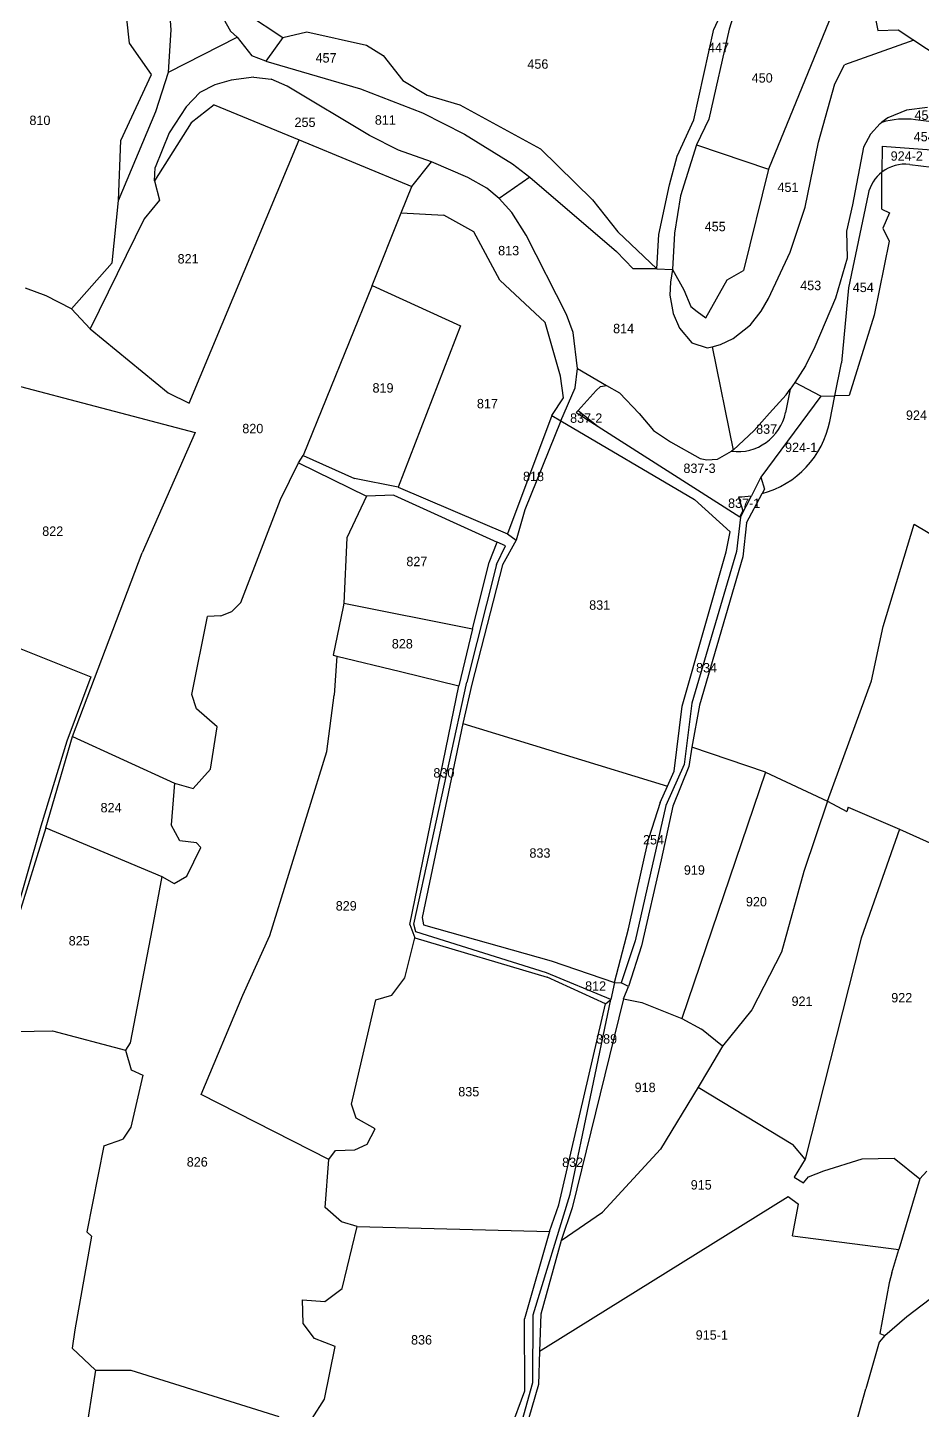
# Model space of a CAD drawing. Header units: metres. Extents: x 215864 to 218449, y 2702083 to 2704249.
# Drawn here: x 216559.2 to 216796.7, y 2703600.1 to 2703967.3 of the extents above; entities that cross this region are included whole.
import ezdxf
from ezdxf.enums import TextEntityAlignment as Align

# ---------------------------------------------------------------- set-up
doc = ezdxf.new("R2010")
doc.units = ezdxf.units.M

msp = doc.modelspace()

# ---------------------------------------------------------------- linework, layer by layer
at = {"layer": 'LIN'}
for p, q in [((216586.22, 2703963.21), (216584.79, 2703976.24)), ((216597.27, 2703966.74), (216596.54, 2703976.6)), ((216748.67, 2703977.17), (216745.41, 2703966.93)), ((216609.45, 2703972.63), (216613.06, 2703966.35)), ((216774.36, 2703975.04), (216755.86, 2703929.69)), ((216783.55, 2703973.64), (216784.97, 2703966.52)), ((216617.3, 2703971.07), (216626.94, 2703964.69)), ((216742.82, 2703969.98), (216741.41, 2703966.92)), ((216596.6, 2703955.46), (216597.27, 2703966.74)), ((216613.06, 2703966.35), (216614.82, 2703964.75)), ((216626.94, 2703964.69), (216633.32, 2703966.23)), ((216633.32, 2703966.23), (216649.12, 2703962.67)), ((216736.1, 2703942.82), (216741.41, 2703966.92)), ((216745.41, 2703966.93), (216740.02, 2703943)), ((216784.97, 2703966.52), (216790.34, 2703966.72)), ((216790.34, 2703966.72), (216794.47, 2703964)), ((216592.09, 2703954.9), (216586.22, 2703963.21)), ((216596.6, 2703955.46), (216614.82, 2703964.75)), ((216614.82, 2703964.75), (216618.65, 2703959.81)), ((216626.94, 2703964.69), (216622.38, 2703958.42)), ((216649.12, 2703962.67), (216653.56, 2703959.9)), ((216794.47, 2703964), (216776.07, 2703957.46)), ((216794.47, 2703964), (216806.04, 2703956.4)), ((216622.38, 2703958.42), (216618.65, 2703959.81)), ((216622.38, 2703958.42), (216647.51, 2703951.02)), ((216653.56, 2703959.9), (216658.75, 2703953.28)), ((216583.89, 2703937.31), (216592.09, 2703954.9)), ((216593.23, 2703945.05), (216596.6, 2703955.46)), ((216619.2, 2703954.2), (216613.16, 2703953.39)), ((216619.2, 2703954.2), (216623.83, 2703953.64)), ((216773.48, 2703952.35), (216776.07, 2703957.46)), ((216608.9, 2703952.12), (216604.9, 2703950.1)), ((216613.16, 2703953.39), (216608.9, 2703952.12)), ((216628.1, 2703951.77), (216623.83, 2703953.64)), ((216649.91, 2703938.65), (216628.1, 2703951.77)), ((216647.51, 2703951.02), (216663.97, 2703944.68)), ((216658.75, 2703953.28), (216665.29, 2703949.35)), ((216769.14, 2703936.87), (216773.48, 2703952.35)), ((216604.9, 2703950.1), (216601.22, 2703946.24)), ((216608.73, 2703946.8), (216602.55, 2703942.04)), ((216608.73, 2703946.8), (216631.28, 2703937.48)), ((216665.29, 2703949.35), (216673.91, 2703946.77)), ((216673.91, 2703946.77), (216695.34, 2703935.09)), ((216583.29, 2703921.42), (216593.23, 2703945.05)), ((216601.22, 2703946.24), (216596.7, 2703939.4)), ((216663.97, 2703944.68), (216675.13, 2703938.99)), ((216740.02, 2703943), (216736.75, 2703936.17)), ((216787.56, 2703943.33), (216785.99, 2703942.17)), ((216792.57, 2703945.41), (216787.56, 2703943.33)), ((216798.12, 2703946.12), (216792.57, 2703945.41)), ((216602.55, 2703942.04), (216592.85, 2703926.61)), ((216596.7, 2703939.4), (216592.99, 2703930.21)), ((216731.67, 2703933.18), (216736.1, 2703942.82)), ((216785.57, 2703941.86), (216782.96, 2703939.02)), ((216785.57, 2703941.86), (216785.99, 2703942.17)), ((216812.74, 2703940.62), (216794.89, 2703942.87)), ((216583.29, 2703921.42), (216583.89, 2703937.31)), ((216602.07, 2703867.55), (216631.28, 2703937.48)), ((216631.28, 2703937.48), (216661.19, 2703925.11)), ((216657.61, 2703934.79), (216649.91, 2703938.65)), ((216675.13, 2703938.99), (216687.92, 2703931.15)), ((216736.75, 2703936.17), (216732.49, 2703922.62)), ((216736.75, 2703936.17), (216755.86, 2703929.69)), ((216765.66, 2703919.64), (216769.14, 2703936.87)), ((216782.96, 2703939.02), (216781.13, 2703935.58)), ((216786.08, 2703935.87), (216786.03, 2703928.96)), ((216786.08, 2703935.87), (216799.16, 2703934.89)), ((216666.42, 2703931.69), (216657.61, 2703934.79)), ((216695.34, 2703935.09), (216709.15, 2703921.59)), ((216729.58, 2703925.54), (216731.67, 2703933.18)), ((216781.13, 2703935.58), (216778.2, 2703920.25)), ((216592.85, 2703926.61), (216592.99, 2703930.21)), ((216661.19, 2703925.11), (216666.42, 2703931.69)), ((216676.08, 2703927.48), (216666.42, 2703931.69)), ((216687.92, 2703931.15), (216692.54, 2703927.63)), ((216755.86, 2703929.69), (216749.3, 2703902.85)), ((216785.95, 2703919.1), (216786.03, 2703928.96)), ((216793.39, 2703930.97), (216799.3, 2703930.22)), ((216592.85, 2703926.61), (216594.13, 2703921.5)), ((216658.31, 2703918.12), (216661.19, 2703925.11)), ((216681.11, 2703924.7), (216676.08, 2703927.48)), ((216684.37, 2703921.94), (216681.11, 2703924.7)), ((216692.54, 2703927.63), (216684.37, 2703921.94)), ((216692.54, 2703927.63), (216715.52, 2703907.9)), ((216726.73, 2703912.39), (216729.58, 2703925.54)), ((216581.61, 2703904.82), (216583.29, 2703921.42)), ((216594.13, 2703921.5), (216590.07, 2703916.5)), ((216687.7, 2703918.25), (216684.37, 2703921.94)), ((216709.15, 2703921.59), (216715.89, 2703913.13)), ((216732.49, 2703922.62), (216730.89, 2703912.69)), ((216782.35, 2703923.1), (216777.15, 2703898.26)), ((216650.68, 2703898.88), (216658.31, 2703918.12)), ((216658.31, 2703918.12), (216669.66, 2703917.47)), ((216677.68, 2703913.05), (216669.66, 2703917.47)), ((216691.52, 2703912.16), (216687.7, 2703918.25)), ((216761.65, 2703907.65), (216765.66, 2703919.64)), ((216778.2, 2703920.25), (216776.57, 2703913.26)), ((216785.95, 2703919.1), (216788.01, 2703918.14)), ((216788.01, 2703918.14), (216786.22, 2703914.05)), ((216590.07, 2703916.5), (216575.77, 2703887.37)), ((216786.22, 2703914.05), (216787.98, 2703910.61)), ((216684.59, 2703900.29), (216677.68, 2703913.05)), ((216702.23, 2703891.15), (216691.52, 2703912.16)), ((216715.89, 2703913.13), (216726.24, 2703903.24)), ((216726.24, 2703903.24), (216726.73, 2703912.39)), ((216730.89, 2703912.69), (216730.44, 2703903.05)), ((216776.57, 2703913.26), (216776.75, 2703906.06)), ((216787.98, 2703910.61), (216783.93, 2703891)), ((216715.52, 2703907.9), (216719.98, 2703903.29)), ((216755.93, 2703895.35), (216761.65, 2703907.65)), ((216570.82, 2703892.62), (216581.61, 2703904.82)), ((216726.24, 2703903.24), (216719.98, 2703903.29)), ((216726.24, 2703903.24), (216730.44, 2703903.05)), ((216730.44, 2703903.05), (216729.85, 2703899.75)), ((216730.44, 2703903.05), (216733.45, 2703897.7)), ((216744.88, 2703900.37), (216749.3, 2703902.85)), ((216776.75, 2703906.06), (216773.66, 2703895.45)), ((216696.57, 2703889.05), (216684.59, 2703900.29)), ((216729.85, 2703899.75), (216729.7, 2703896.3)), ((216739.26, 2703890.26), (216744.88, 2703900.37)), ((216564.11, 2703896.08), (216558.55, 2703898.17)), ((216570.82, 2703892.62), (216564.11, 2703896.08)), ((216650.68, 2703898.88), (216632.28, 2703853.65)), ((216650.68, 2703898.88), (216674.13, 2703888.15)), ((216729.7, 2703896.3), (216730.57, 2703891.41)), ((216733.45, 2703897.7), (216735.27, 2703893.26)), ((216753.98, 2703892.06), (216755.93, 2703895.35)), ((216773.66, 2703895.45), (216768.19, 2703882.54)), ((216777.15, 2703898.26), (216775.29, 2703878.29)), ((216575.77, 2703887.37), (216570.82, 2703892.62)), ((216735.27, 2703893.26), (216736.98, 2703891.9)), ((216736.98, 2703891.9), (216739.26, 2703890.26)), ((216751.15, 2703888.4), (216753.98, 2703892.06)), ((216674.13, 2703888.15), (216657.55, 2703845.24)), ((216700.68, 2703874.8), (216696.57, 2703889.05)), ((216704.04, 2703886.33), (216702.23, 2703891.15)), ((216730.57, 2703891.41), (216732.24, 2703887.54)), ((216746.52, 2703884.76), (216751.15, 2703888.4)), ((216783.93, 2703891), (216777.32, 2703869.63)), ((216575.77, 2703887.37), (216596.5, 2703870.31)), ((216705.14, 2703876.81), (216704.04, 2703886.33)), ((216732.24, 2703887.54), (216735.54, 2703883.58)), ((216743.11, 2703883.14), (216746.52, 2703884.76)), ((216735.54, 2703883.58), (216739.6, 2703882.28)), ((216739.6, 2703882.28), (216740.97, 2703882.52)), ((216740.97, 2703882.52), (216743.11, 2703883.14)), ((216740.97, 2703882.52), (216746.55, 2703855.1)), ((216768.19, 2703882.54), (216765.7, 2703877.46)), ((216765.7, 2703877.46), (216762.86, 2703873.07)), ((216773.53, 2703869.54), (216775.29, 2703878.29)), ((216701.43, 2703868.99), (216700.68, 2703874.8)), ((216704.58, 2703871.64), (216705.14, 2703876.81)), ((216705.14, 2703876.81), (216712.9, 2703872.26)), ((216553.94, 2703872.9), (216603.67, 2703859.82)), ((216596.5, 2703870.31), (216602.07, 2703867.55)), ((216700.76, 2703862.86), (216704.58, 2703871.64)), ((216710.14, 2703870.92), (216705.33, 2703865.67)), ((216710.14, 2703870.92), (216711.26, 2703871.98)), ((216711.26, 2703871.98), (216712.9, 2703872.26)), ((216712.9, 2703872.26), (216716.29, 2703870.32)), ((216716.29, 2703870.32), (216721.53, 2703864.82)), ((216760.63, 2703869.83), (216756.15, 2703864.9)), ((216761.67, 2703871.33), (216760.41, 2703865.13)), ((216760.63, 2703869.83), (216761.67, 2703871.33)), ((216762.86, 2703873.07), (216761.67, 2703871.33)), ((216769.83, 2703869.46), (216762.86, 2703873.07)), ((216769.83, 2703869.46), (216773.53, 2703869.54)), ((216772.17, 2703862.74), (216773.53, 2703869.54)), ((216777.32, 2703869.63), (216773.53, 2703869.54)), ((216698.39, 2703864.31), (216701.43, 2703868.99)), ((216769.83, 2703869.46), (216753.88, 2703847.96)), ((216698.39, 2703864.31), (216686.56, 2703832.9)), ((216700.76, 2703862.86), (216691.16, 2703839.26)), ((216698.39, 2703864.31), (216700.76, 2703862.86)), ((216700.76, 2703862.86), (216736.22, 2703842.05)), ((216704.79, 2703865.09), (216705.33, 2703865.67)), ((216704.79, 2703865.09), (216710.64, 2703861.36)), ((216705.33, 2703865.67), (216710.64, 2703861.36)), ((216721.53, 2703864.82), (216725.4, 2703860.29)), ((216756.15, 2703864.9), (216752.07, 2703860.36)), ((216603.67, 2703859.82), (216589.59, 2703827.85)), ((216710.64, 2703861.36), (216748.31, 2703837.39)), ((216725.4, 2703860.29), (216729.85, 2703857.28)), ((216752.07, 2703860.36), (216746.55, 2703855.1)), ((216729.85, 2703857.28), (216737.78, 2703852.88)), ((216746.55, 2703855.1), (216746.04, 2703854.81)), ((216626.33, 2703841.97), (216631.05, 2703851.75)), ((216631.05, 2703851.75), (216632.28, 2703853.65)), ((216631.05, 2703851.75), (216649.1, 2703842.85)), ((216632.28, 2703853.65), (216646, 2703847.58)), ((216737.78, 2703852.88), (216739.52, 2703852.52)), ((216739.52, 2703852.52), (216742.37, 2703852.73)), ((216742.37, 2703852.73), (216746.04, 2703854.81)), ((216657.55, 2703845.24), (216646, 2703847.58)), ((216753.88, 2703847.96), (216751.35, 2703842.98)), ((216753.88, 2703847.96), (216754.87, 2703844.79)), ((216657.55, 2703845.24), (216686.56, 2703832.9)), ((216754.87, 2703844.79), (216754.23, 2703843.59)), ((216615.78, 2703814.62), (216626.33, 2703841.97)), ((216649.1, 2703842.85), (216643.91, 2703831.84)), ((216656.38, 2703843.2), (216649.1, 2703842.85)), ((216656.38, 2703843.2), (216683.83, 2703830.72)), ((216745.71, 2703833.42), (216736.22, 2703842.05)), ((216747.94, 2703842.71), (216749.12, 2703838.98)), ((216748.45, 2703837.3), (216751.35, 2703842.98)), ((216750.09, 2703835.78), (216754.23, 2703843.59)), ((216691.16, 2703839.26), (216688.88, 2703831.18)), ((216748.45, 2703837.3), (216747.42, 2703828.18)), ((216748.31, 2703837.39), (216749.12, 2703838.98)), ((216748.45, 2703837.3), (216748.31, 2703837.39)), ((216686.56, 2703832.9), (216688.88, 2703831.18)), ((216744.61, 2703828.11), (216745.71, 2703833.42)), ((216750.09, 2703835.78), (216749.12, 2703826.8)), ((216786.35, 2703808.31), (216794.57, 2703835.48)), ((216794.57, 2703835.48), (216814.29, 2703823.68)), ((216643.91, 2703831.84), (216643.13, 2703814.52)), ((216681.74, 2703825.28), (216683.83, 2703830.72)), ((216683.63, 2703824.78), (216686.02, 2703829.74)), ((216686.02, 2703829.74), (216683.83, 2703830.72)), ((216688.88, 2703831.18), (216685.28, 2703824.68)), ((216571.03, 2703779.08), (216589.59, 2703827.85)), ((216732.98, 2703787.16), (216744.61, 2703828.11)), ((216747.42, 2703828.18), (216735.51, 2703787.92)), ((216749.12, 2703826.8), (216737.6, 2703787.42)), ((216683.63, 2703824.78), (216675.8, 2703793.52)), ((216685.28, 2703824.68), (216677.1, 2703792.99)), ((216677.29, 2703807.62), (216681.74, 2703825.28)), ((216613.36, 2703812.27), (216615.78, 2703814.62)), ((216643.13, 2703814.52), (216642.99, 2703813.46)), ((216643.13, 2703814.52), (216677.29, 2703807.62)), ((216532.45, 2703812.33), (216575.93, 2703794.93)), ((216602.77, 2703790.24), (216606.96, 2703810.93)), ((216610.45, 2703811.1), (216606.96, 2703810.93)), ((216610.45, 2703811.1), (216613.36, 2703812.27)), ((216642.99, 2703813.46), (216640.3, 2703800.68)), ((216677.29, 2703807.62), (216673.67, 2703792.53)), ((216783.21, 2703793.85), (216786.35, 2703808.31)), ((216640.3, 2703800.68), (216641.28, 2703800.44)), ((216641.28, 2703800.44), (216640.6, 2703790.07)), ((216641.28, 2703800.44), (216658.13, 2703796.33)), ((216658.13, 2703796.33), (216673.67, 2703792.53)), ((216575.93, 2703794.93), (216569.55, 2703777.82)), ((216660.64, 2703729.12), (216673.67, 2703792.53)), ((216661.67, 2703729.22), (216675.8, 2703793.52)), ((216677.1, 2703792.99), (216674.74, 2703782.5)), ((216771.57, 2703761.89), (216783.21, 2703793.85)), ((216604.04, 2703786.45), (216602.77, 2703790.24)), ((216638.61, 2703775.09), (216640.6, 2703790.07)), ((216609.45, 2703781.62), (216604.04, 2703786.45)), ((216730.84, 2703769.89), (216732.98, 2703787.16)), ((216735.51, 2703787.92), (216733.48, 2703771.6)), ((216737.6, 2703787.42), (216735.55, 2703776.22)), ((216607.73, 2703770.39), (216609.45, 2703781.62)), ((216674.74, 2703782.5), (216663.93, 2703730.98)), ((216674.74, 2703782.5), (216729.04, 2703765.86)), ((216569.55, 2703777.82), (216562.7, 2703755.3)), ((216563.96, 2703754.79), (216571.03, 2703779.08)), ((216571.03, 2703779.08), (216598.16, 2703766.66)), ((216623.49, 2703726.2), (216638.61, 2703775.09)), ((216735.55, 2703776.22), (216734.76, 2703771.1)), ((216755.07, 2703769.6), (216735.55, 2703776.22)), ((216607.73, 2703770.39), (216603.1, 2703765.3)), ((216733.48, 2703771.6), (216728.63, 2703760.74)), ((216734.76, 2703771.1), (216730.47, 2703760.56)), ((216729.04, 2703765.86), (216730.84, 2703769.89)), ((216755.07, 2703769.6), (216732.89, 2703704.2)), ((216755.07, 2703769.6), (216771.57, 2703761.89)), ((216598.16, 2703766.66), (216597.29, 2703755.61)), ((216598.16, 2703766.66), (216603.1, 2703765.3)), ((216727.09, 2703761.5), (216729.04, 2703765.86)), ((216728.63, 2703760.74), (216720.46, 2703724.78)), ((216727.09, 2703761.5), (216724.12, 2703752.17)), ((216730.47, 2703760.56), (216727.35, 2703746.31)), ((216771.57, 2703761.89), (216765.29, 2703743.26)), ((216771.57, 2703761.89), (216776.66, 2703759.13)), ((216777.03, 2703760.27), (216776.66, 2703759.13)), ((216777.03, 2703760.27), (216790.69, 2703754.44)), ((216562.7, 2703755.3), (216555.6, 2703730.59)), ((216563.96, 2703754.79), (216556.47, 2703730.58)), ((216563.96, 2703754.79), (216594.83, 2703741.85)), ((216599.57, 2703751.32), (216597.29, 2703755.61)), ((216718.71, 2703728), (216724.12, 2703752.17)), ((216790.69, 2703754.44), (216780.48, 2703725.53)), ((216790.69, 2703754.44), (216816.85, 2703742.66)), ((216604.04, 2703750.83), (216599.57, 2703751.32)), ((216601.44, 2703741.95), (216605.14, 2703749.56)), ((216605.14, 2703749.56), (216604.04, 2703750.83)), ((216727.35, 2703746.31), (216722.21, 2703723.51)), ((216594.83, 2703741.85), (216592.22, 2703728.06)), ((216594.83, 2703741.85), (216598.11, 2703740.04)), ((216598.11, 2703740.04), (216601.44, 2703741.95)), ((216765.29, 2703743.26), (216759.38, 2703721.82)), ((216663.93, 2703730.98), (216664.27, 2703729.1)), ((216592.22, 2703728.06), (216586.42, 2703697.68)), ((216660.64, 2703729.12), (216661.96, 2703725.58)), ((216662.2, 2703727.2), (216661.67, 2703729.22)), ((216696.98, 2703716.31), (216662.2, 2703727.2)), ((216664.27, 2703729.1), (216698.22, 2703719.53)), ((216714.99, 2703713.76), (216718.71, 2703728)), ((216616.26, 2703710.37), (216623.49, 2703726.2)), ((216659.33, 2703714.94), (216661.96, 2703725.58)), ((216661.96, 2703725.58), (216697.11, 2703715.14)), ((216720.46, 2703724.78), (216716.79, 2703713.63)), ((216722.21, 2703723.51), (216718.69, 2703712.72)), ((216780.48, 2703725.53), (216765.62, 2703666.85)), ((216698.22, 2703719.53), (216714.99, 2703713.76)), ((216759.38, 2703721.82), (216751.45, 2703706.47)), ((216714.06, 2703709.21), (216696.98, 2703716.31)), ((216655.86, 2703710.34), (216659.33, 2703714.94)), ((216712.65, 2703708.1), (216697.11, 2703715.14)), ((216714.99, 2703713.76), (216714.06, 2703709.21)), ((216714.99, 2703713.76), (216716.79, 2703713.63)), ((216718.69, 2703712.72), (216716.79, 2703713.63)), ((216717.36, 2703709.37), (216718.69, 2703712.72)), ((216605.24, 2703684.04), (216616.26, 2703710.37)), ((216645.17, 2703681.42), (216651.66, 2703709.16)), ((216651.66, 2703709.16), (216655.86, 2703710.34)), ((216700.19, 2703654.68), (216712.65, 2703708.1)), ((216703.23, 2703657.56), (216714.06, 2703709.21)), ((216717.36, 2703709.37), (216703.74, 2703653.9)), ((216712.65, 2703708.1), (216714.06, 2703709.21)), ((216717.36, 2703709.37), (216722.26, 2703708.42)), ((216722.26, 2703708.42), (216732.89, 2703704.2)), ((216751.45, 2703706.47), (216743.69, 2703696.82)), ((216549.45, 2703700.6), (216565.74, 2703700.87)), ((216565.74, 2703700.87), (216585.13, 2703695.79)), ((216732.89, 2703704.2), (216738.14, 2703701.37)), ((216743.69, 2703696.82), (216738.14, 2703701.37)), ((216586.42, 2703697.68), (216585.13, 2703695.79)), ((216585.13, 2703695.79), (216586.61, 2703690.56)), ((216743.69, 2703696.82), (216739.97, 2703690.58)), ((216586.61, 2703690.56), (216589.78, 2703689.11)), ((216739.97, 2703690.58), (216737.23, 2703685.98)), ((216589.78, 2703689.11), (216586.55, 2703675.31)), ((216737.23, 2703685.98), (216727.2, 2703669.48)), ((216737.23, 2703685.98), (216762.38, 2703670.76)), ((216639.15, 2703666.72), (216605.24, 2703684.04)), ((216646.42, 2703677.74), (216645.17, 2703681.42)), ((216586.55, 2703675.31), (216584.41, 2703672.12)), ((216651.41, 2703674.92), (216646.42, 2703677.74)), ((216649.31, 2703670.83), (216651.41, 2703674.92)), ((216579.39, 2703670.34), (216584.41, 2703672.12)), ((216579.39, 2703670.34), (216574.92, 2703647.54)), ((216639.15, 2703666.72), (216640.91, 2703669.17)), ((216640.91, 2703669.17), (216646.03, 2703669.33)), ((216646.03, 2703669.33), (216649.31, 2703670.83)), ((216711.85, 2703652.75), (216727.2, 2703669.48)), ((216765.62, 2703666.85), (216762.38, 2703670.76)), ((216638.2, 2703653.96), (216639.15, 2703666.72)), ((216765.62, 2703666.85), (216762.73, 2703662.05)), ((216770.59, 2703663.72), (216780.74, 2703666.94)), ((216780.74, 2703666.94), (216789.26, 2703667.09)), ((216789.26, 2703667.09), (216796.05, 2703661.61)), ((216762.73, 2703662.05), (216765.17, 2703660.55)), ((216765.17, 2703660.55), (216766.48, 2703662.11)), ((216766.48, 2703662.11), (216770.59, 2703663.72)), ((216796.05, 2703661.61), (216790.51, 2703642.83)), ((216796.05, 2703661.61), (216797.9, 2703663.62)), ((216693.4, 2703625.53), (216703.23, 2703657.56)), ((216696.71, 2703616.85), (216761.14, 2703656.87)), ((216761.14, 2703656.87), (216763.87, 2703654.89)), ((216642.47, 2703650.15), (216638.2, 2703653.96)), ((216697.73, 2703647.6), (216700.19, 2703654.68)), ((216703.74, 2703653.9), (216700.88, 2703645.24)), ((216762.24, 2703646.48), (216763.87, 2703654.89)), ((216646.65, 2703648.97), (216642.47, 2703650.15)), ((216700.88, 2703645.24), (216711.85, 2703652.75)), ((216576.13, 2703646.35), (216571.71, 2703621.53)), ((216574.92, 2703647.54), (216576.13, 2703646.35)), ((216642.64, 2703632.49), (216646.65, 2703648.97)), ((216646.65, 2703648.97), (216697.73, 2703647.6)), ((216697.73, 2703647.6), (216691.09, 2703624.46)), ((216762.24, 2703646.48), (216790.51, 2703642.83)), ((216700.88, 2703645.24), (216695.42, 2703625.69)), ((216788.68, 2703636.63), (216790.51, 2703642.83)), ((216788.68, 2703636.63), (216787.96, 2703633.97)), ((216792.6, 2703625.08), (216805.33, 2703634.75)), ((216638.11, 2703628.99), (216642.64, 2703632.49)), ((216787.96, 2703633.97), (216785.44, 2703620.55)), ((216632.32, 2703623.21), (216632.19, 2703629.48)), ((216632.19, 2703629.48), (216638.11, 2703628.99)), ((216691.16, 2703605.3), (216691.09, 2703624.46)), ((216693.34, 2703607.55), (216693.4, 2703625.53)), ((216695.42, 2703625.69), (216695.08, 2703615.83)), ((216786.79, 2703620.04), (216792.6, 2703625.08)), ((216571.71, 2703621.53), (216570.97, 2703616.63)), ((216635.32, 2703619.17), (216632.32, 2703623.21)), ((216786.79, 2703620.04), (216785.28, 2703618.27)), ((216785.44, 2703620.55), (216786.79, 2703620.04)), ((216570.97, 2703616.63), (216577.21, 2703610.78)), ((216640.81, 2703617.05), (216635.32, 2703619.17)), ((216637.96, 2703603.13), (216640.81, 2703617.05)), ((216695.08, 2703615.83), (216696.71, 2703616.85)), ((216785.28, 2703618.27), (216781.78, 2703605.87)), ((216695.08, 2703615.83), (216694.8, 2703606.98)), ((216577.21, 2703610.78), (216574.19, 2703591.85)), ((216577.21, 2703610.78), (216586.56, 2703610.76)), ((216586.56, 2703610.76), (216625.83, 2703598.53)), ((216687.37, 2703595.06), (216691.16, 2703605.3)), ((216689.18, 2703592.53), (216693.34, 2703607.55)), ((216694.8, 2703606.98), (216690.39, 2703591.67)), ((216779.29, 2703597.01), (216781.78, 2703605.87)), ((216634.69, 2703597.97), (216637.96, 2703603.13))]:
    msp.add_line(p, q, dxfattribs=at)
for centre, radius, start, end in [((216792.14, 2703921.04), 22, 82.8218, 106.2457), ((216792.14, 2703921.04), 10, 127.6595, 168.1645), ((216792.14, 2703921.04), 10, 82.8218, 127.6595), ((216747.67, 2703867.71), 13, 262.8241, 348.5404), ((216747.67, 2703867.71), 25, 285.2269, 348.5404), ((216747.67, 2703867.71), 25, 270.6368, 278.4657)]:
    msp.add_arc(centre, radius, start, end, dxfattribs=at)

# ---------------------------------------------------------------- texts
at = {"layer": 'PAR'}
for s, p in [('447', (216742.64, 2703962.04)), ('457', (216638.4, 2703959.27)), ('456', (216694.65, 2703957.65)), ('450', (216754.22, 2703953.97)), ('810', (216562.42, 2703942.7)), ('255', (216632.82, 2703942.18)), ('811', (216654.15, 2703942.79)), ('454-2', (216798.94, 2703944.07)), ('454-3', (216798.73, 2703938.37)), ('924-2', (216792.61, 2703933.22)), ('451', (216761.07, 2703924.92)), ('455', (216741.74, 2703914.48)), ('821', (216601.77, 2703905.93)), ('813', (216686.89, 2703908.1)), ('453', (216767.1, 2703898.85)), ('454', (216781.06, 2703898.32)), ('814', (216717.42, 2703887.41)), ('819', (216653.53, 2703871.64)), ('817', (216681.25, 2703867.47)), ('837-2', (216707.48, 2703863.62)), ('924', (216795.19, 2703864.4)), ('820', (216618.95, 2703860.85)), ('837', (216755.4, 2703860.71)), ('924-1', (216764.56, 2703855.85)), ('837-3', (216737.58, 2703850.3)), ('818', (216693.49, 2703848.14)), ('837-1', (216749.43, 2703841.02)), ('822', (216565.82, 2703833.6)), ('827', (216662.52, 2703825.55)), ('831', (216711.07, 2703813.98)), ('828', (216658.65, 2703803.7)), ('834', (216739.44, 2703797.34)), ('830', (216669.69, 2703769.41)), ('824', (216581.31, 2703760.17)), ('254', (216725.36, 2703751.65)), ('833', (216695.2, 2703748.13)), ('919', (216736.21, 2703743.61)), ('829', (216643.76, 2703734.1)), ('920', (216752.69, 2703735.21)), ('825', (216572.85, 2703724.83)), ('812', (216709.98, 2703712.8)), ('921', (216764.8, 2703708.77)), ('922', (216791.28, 2703709.71)), ('389', (216712.9, 2703698.75)), ('835', (216676.3, 2703684.75)), ('918', (216723.13, 2703685.88)), ('826', (216604.2, 2703666.1)), ('832', (216703.88, 2703665.99)), ('915', (216738.03, 2703660.01)), ('836', (216663.76, 2703618.85)), ('915-1', (216740.84, 2703620.14))]:
    msp.add_text(s, height=2.5, dxfattribs=at).set_placement(p, align=Align.MIDDLE)

doc.saveas('drawing.dxf')
